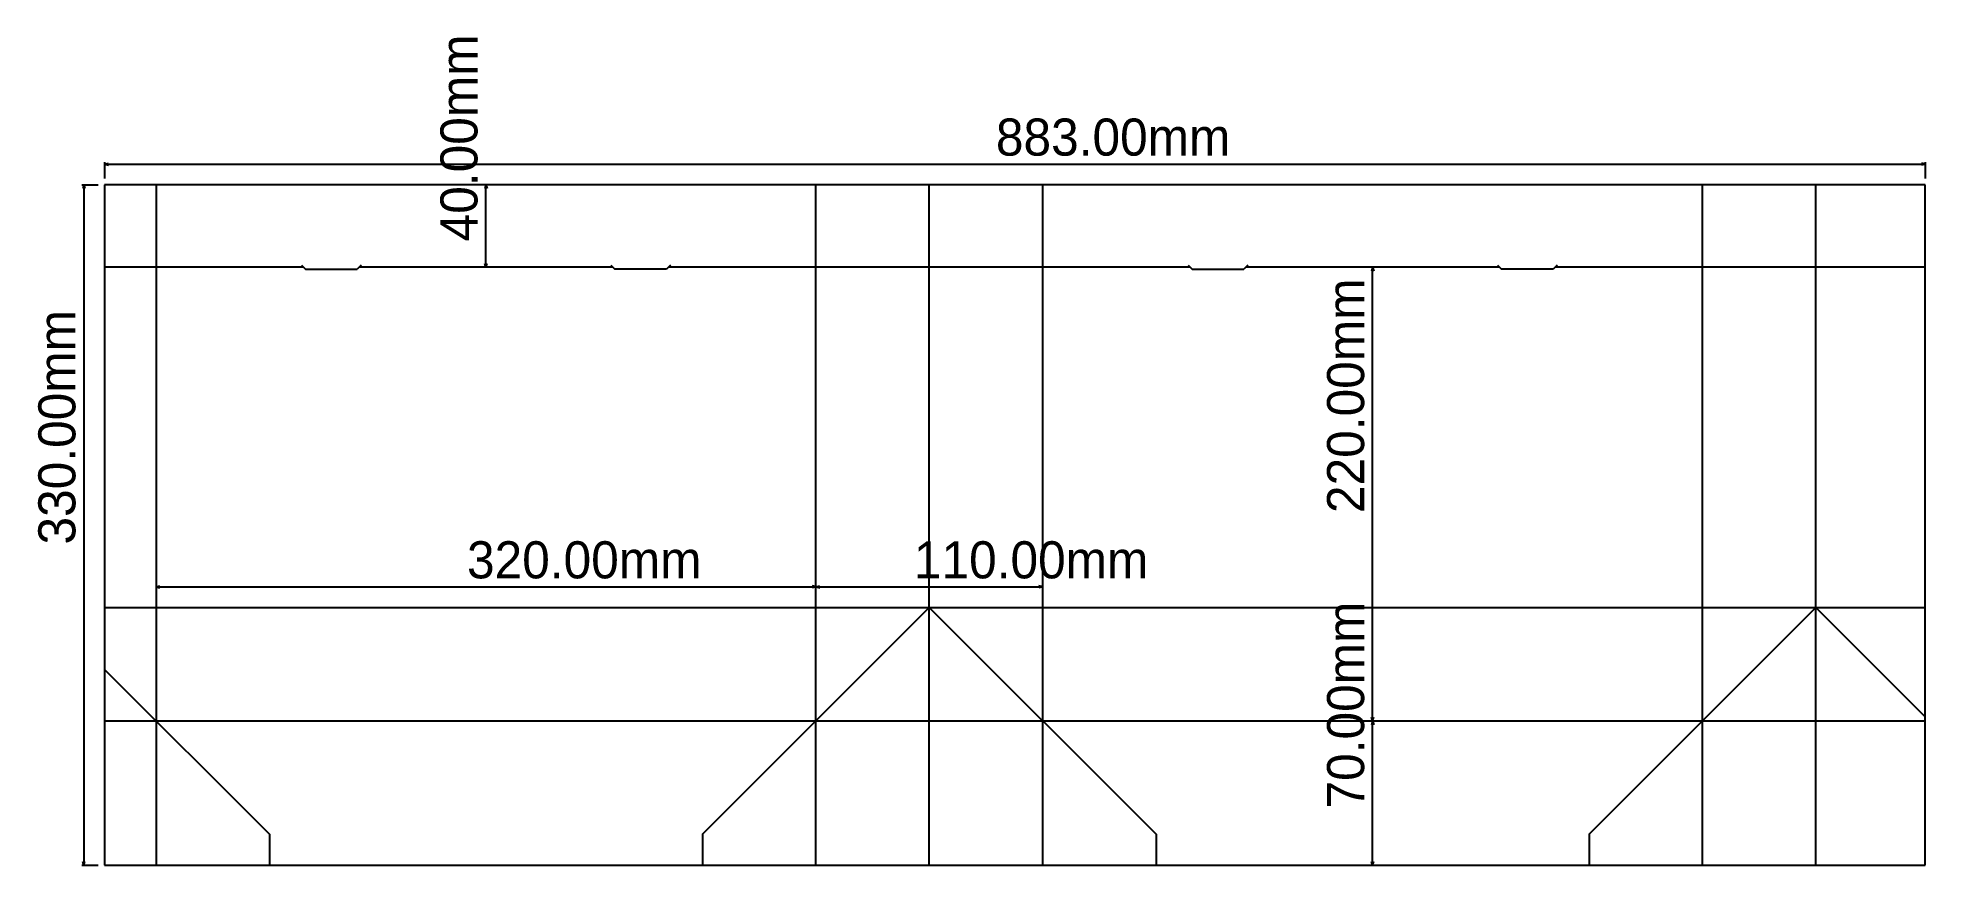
# Model space of a CAD drawing. Extents: x -57 to 858, y -70 to 331.
import ezdxf

# ---------------------------------------------------------------- set-up
doc = ezdxf.new("R2010")
doc.units = 0

msp = doc.modelspace()

# ---------------------------------------------------------------- linework, layer by layer
at = {"layer": 'crease', "color": 3}
for p, q in [((0, 260), (0, -70)), ((320, -70), (320, 260)), ((375, -70), (375, 260)), ((430, -70), (430, 260)), ((750, -70), (750, 260)), ((805, -70), (805, 260)), ((71.5, 220), (-25, 220)), ((221.5, 220), (98.5, 220)), ((501.5, 220), (248.5, 220)), ((651.5, 220), (528.5, 220)), ((858, 220), (678.5, 220)), ((-25, 55), (858, 55)), ((265, -55), (375, 55)), ((375, 55), (485, -55)), ((695, -55), (805, 55)), ((805, 55), (858, 2)), ((-25, 25), (55, -55)), ((-25, 0), (858, 0))]:
    msp.add_line(p, q, dxfattribs=at)
at = {"layer": 'cut', "color": 1}
for p, q in [((-25, 260), (-25, -70)), ((858, 260), (-25, 260)), ((858, -70), (858, 260)), ((70.5, 221), (72.5, 219)), ((99.5, 221), (97.5, 219)), ((220.5, 221), (222.5, 219)), ((249.5, 221), (247.5, 219)), ((500.5, 221), (502.5, 219)), ((529.5, 221), (527.5, 219)), ((650.5, 221), (652.5, 219)), ((679.5, 221), (677.5, 219)), ((72.5, 219), (97.5, 219)), ((247.5, 219), (222.5, 219)), ((502.5, 219), (527.5, 219)), ((677.5, 219), (652.5, 219)), ((55, -55), (55, -70)), ((265, -55), (265, -70)), ((485, -55), (485, -70)), ((695, -55), (695, -70)), ((-25, -70), (858, -70))]:
    msp.add_line(p, q, dxfattribs=at)
at = {"layer": 'dimensions', "color": 255}
for p, q in [((-25, 271), (-25, 263)), ((-25, 270), (-23.13, 270.5)), ((-25, 270), (-23.13, 269.5)), ((-25, 270), (858, 270)), ((858, 270), (856.13, 270.5)), ((858, 270), (856.13, 269.5)), ((858, 271), (858, 263)), ((-36, 260), (-28, 260)), ((-35, 260), (-35.5, 258.13)), ((-35, 260), (-34.5, 258.13)), ((-35, 260), (-35, -70)), ((160, 260), (159.5, 258.13)), ((160, 260), (160.5, 258.13)), ((160, 220), (160, 260)), ((160, 220), (159.5, 221.87)), ((160, 220), (160.5, 221.87)), ((590, 220), (589.5, 218.13)), ((590, 220), (590.5, 218.13)), ((590, 0), (590, 220)), ((0, 65), (1.87, 65.5)), ((0, 65), (1.87, 64.5)), ((0, 65), (320, 65)), ((320, 65), (318.13, 65.5)), ((320, 65), (318.13, 64.5)), ((320, 65), (321.87, 65.5)), ((320, 65), (321.87, 64.5)), ((320, 65), (430, 65)), ((430, 65), (428.13, 65.5)), ((430, 65), (428.13, 64.5)), ((590, 0), (589.5, 1.87)), ((590, 0), (589.5, -1.87)), ((590, 0), (590.5, 1.87)), ((590, 0), (590.5, -1.87)), ((590, -70), (590, 0)), ((-36, -70), (-28, -70)), ((-35, -70), (-35.5, -68.13)), ((-35, -70), (-34.5, -68.13)), ((590, -70), (589.5, -68.13)), ((590, -70), (590.5, -68.13))]:
    msp.add_line(p, q, dxfattribs=at)

# ---------------------------------------------------------------- texts
for s, p in [('40.00mm', (155.89, 232.52)), ('220.00mm', (585.9, 100.79)), ('330.00mm', (-39.11, 85.53)), ('70.00mm', (585.9, -42.48))]:
    msp.add_text(s, height=18, rotation=90, dxfattribs=at).set_placement(p)
for s, p in [('883.00mm', (407.29, 274.11)), ('320.00mm', (150.79, 69.11)), ('110.00mm', (367.52, 69.11))]:
    msp.add_text(s, height=18, dxfattribs=at).set_placement(p)

doc.saveas('drawing.dxf')
